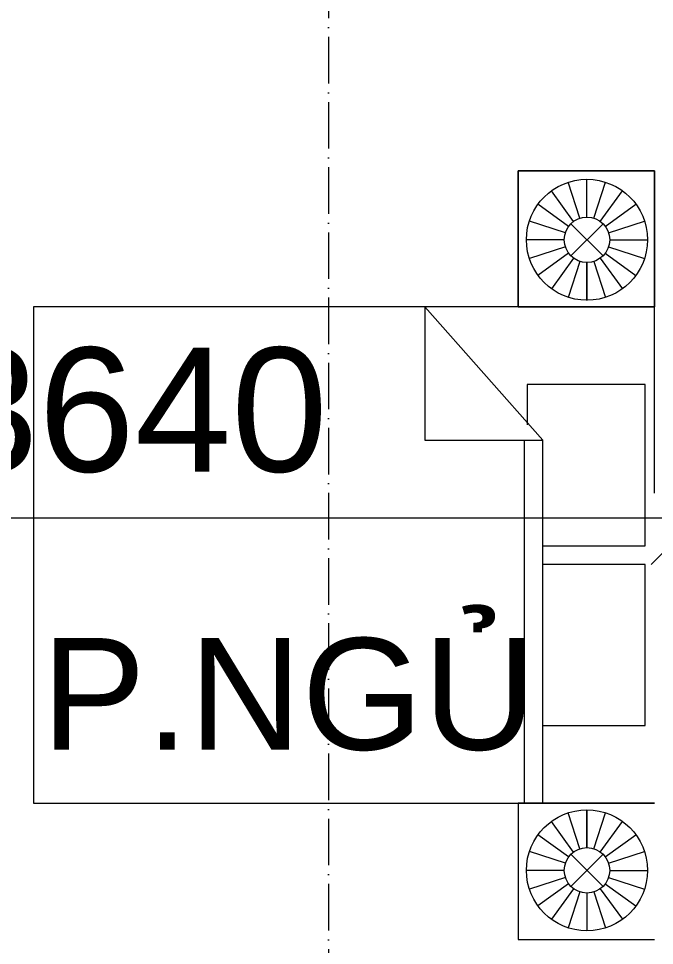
# Model space of a CAD drawing. Header units: millimetres. Extents: x -20144 to 122974, y -38328 to 48263.
# Drawn here: x 6952 to 9001, y 541 to 3530 of the extents above; entities that cross this region are included whole.
import ezdxf

# ---------------------------------------------------------------- set-up
doc = ezdxf.new("R2010")
doc.units = ezdxf.units.MM
doc.linetypes.add('Grid Line', pattern=[4.2, 3, -0.6, 0, -0.6])
for name, color, linetype, lineweight in [('CHU', 181, 'Continuous', 5), ('DIM', 1, 'Continuous', 5), ('DIM-200', 1, 'Continuous', 5), ('THIET BI', 44, 'Continuous', 5), ('TRUC', 225, 'Continuous', 5)]:
    doc.layers.add(name, color=color, linetype=linetype, lineweight=lineweight)
doc.styles.add('Arial_3', font='arial_0.ttf', dxfattribs={"height": 400})
doc.styles.add('Arial_4', font='arial_0.ttf', dxfattribs={"height": 360})
doc.dimstyles.new('Diagonal_-_2mm_Arial', dxfattribs={"dimscale": 304.8, "dimtxt": 408.10376, "dimasz": 0.984252, "dimexe": 0.656168, "dimexo": 4.593176, "dimgap": 0.098425, "dimtad": 1, "dimdec": 0, "dimzin": 0, "dimdsep": 46, "dimtxsty": 'Arial_3', "dimblk1": 'OBLIQUE', "dimblk2": 'OBLIQUE', "dimsah": 1, "dimcen": 0.09, "dimdle": 0.656168, "dimazin": 0, "dimtfac": 1, "dimtdec": 4, "dimtix": 1, "dimtmove": 0, "dimatfit": 3, "dimfxl": 0, "dimtvp": 1, "dimtolj": 1, "dimtzin": 0, "dimlwd": 9, "dimlwe": 9, "dimarcsym": 0})

# ---------------------------------------------------------------- blocks, each defined once
blk = doc.blocks.new('X-GIUONG - X-GIUONG-V41-MẶT BẰNG TẦNG 5 ĐẾN TẦNG 22')
at = {"layer": 'THIET BI'}
for p, q in [((-800, 0), (-1239, 0)), ((-1239, 0), (-1239, -439)), ((-1239, 0), (-800, 0)), ((-1239, -439), (-1239, 0)), ((-1016.6, -144.2), (-1016.6, -22.2)), ((-800, -439), (-800, 0)), ((-200, 0), (-800, 0)), ((-800, 0), (-800, -2000)), ((-200, 0), (-800, 0)), ((-800, 0), (-800, -439)), ((-800, 0), (-800, -2000)), ((800, 0), (800, -439)), ((800, -2000), (800, 0)), ((800, 0), (800, -439)), ((800, -2000), (800, 0)), ((1016.6, -144.2), (1016.6, -22.2)), ((1239, -439), (1239, 0)), ((1239, -439), (1239, 0)), ((-1059.6, -158.2), (-1131.2, -59.5)), ((-1039.2, -147.8), (-1076.9, -31.8)), ((-993.9, -147.8), (-956.3, -31.8)), ((-973.5, -158.2), (-901.9, -59.5)), ((-550, -30), (-550, -410)), ((-30, -30), (-550, -30)), ((-30, -360), (-30, -30)), ((30, -30), (30, -360)), ((550, -30), (30, -30)), ((550, -360), (550, -30)), ((973.5, -158.2), (901.9, -59.5)), ((993.9, -147.8), (956.3, -31.8)), ((1039.2, -147.8), (1076.9, -31.8)), ((1059.6, -158.2), (1131.2, -59.5)), ((-1075.8, -174.4), (-1174.4, -102.7)), ((-957.4, -174.4), (-858.7, -102.7)), ((957.4, -174.4), (858.7, -102.7)), ((1075.8, -174.4), (1174.4, -102.7)), ((-1086.1, -194.8), (-1202.1, -157.1)), ((-1068.3, -269.1), (-964.8, -165.6)), ((-1068.3, -165.6), (-964.8, -269.1)), ((-947, -194.8), (-831, -157.1)), ((947, -194.8), (831, -157.1)), ((1068.3, -269.1), (964.8, -165.6)), ((1068.3, -165.6), (964.8, -269.1)), ((1086.1, -194.8), (1202.1, -157.1)), ((-1089.7, -217.4), (-1211.7, -217.4)), ((-943.4, -217.4), (-821.4, -217.4)), ((-821.4, -217.4), (-943.4, -217.4)), ((943.4, -217.4), (821.4, -217.4)), ((821.4, -217.4), (943.4, -217.4)), ((1089.7, -217.4), (1211.7, -217.4)), ((-1086.1, -240), (-1202.1, -277.7)), ((-1075.8, -260.4), (-1174.4, -332.1)), ((-957.4, -260.4), (-858.7, -332.1)), ((-947, -240), (-831, -277.7)), ((947, -240), (831, -277.7)), ((957.4, -260.4), (858.7, -332.1)), ((1075.8, -260.4), (1174.4, -332.1)), ((1086.1, -240), (1202.1, -277.7)), ((-1059.6, -276.6), (-1131.2, -375.2)), ((-1039.2, -287), (-1076.9, -402.9)), ((-1016.6, -290.5), (-1016.6, -412.5)), ((-993.9, -287), (-956.3, -402.9)), ((-973.5, -276.6), (-901.9, -375.2)), ((973.5, -276.6), (901.9, -375.2)), ((993.9, -287), (956.3, -402.9)), ((1016.6, -290.5), (1016.6, -412.5)), ((1039.2, -287), (1076.9, -402.9)), ((1059.6, -276.6), (1131.2, -375.2)), ((-370, -360), (-800, -740)), ((-370, -740), (-370, -360)), ((800, -360), (-370, -360)), ((-550, -410), (-420, -410)), ((-1239, -439), (-800, -439)), ((-800, -439), (-1239, -439)), ((-370, -420), (800, -420)), ((800, -439), (1239, -439)), ((800, -439), (1239, -439)), ((-800, -740), (-370, -740)), ((-800, -2000), (800, -2000)), ((-800, -2000), (800, -2000))]:
    blk.add_line(p, q, dxfattribs=at)
for centre, radius in [((-1016.6, -217.4), 195.1), ((1016.6, -217.4), 195.1), ((-1016.6, -217.4), 73.2), ((1016.6, -217.4), 73.2)]:
    blk.add_circle(centre, radius, dxfattribs=at)
blk = doc.blocks.new('DIMBLOCK34-MẶT BẰNG TẦNG 5 ĐẾN TẦNG 22')
at = {"layer": 'DIM-200', "lineweight": 9, "transparency": 16777216}
for p, q in [((5500.5, 2273.1), (5500.5, 1719.6)), ((5500.5, 1919.6), (5500.5, 2273.1)), ((9140.5, 2223.8), (9140.5, 1719.6)), ((9140.5, 1919.6), (9140.5, 2223.8)), ((5500.5, 1919.6), (5650.5, 2069.6)), ((9140.5, 1919.6), (9290.5, 2069.6)), ((5300.5, 1919.6), (9340.5, 1919.6)), ((5500.5, 1919.6), (5350.5, 1769.6)), ((9140.5, 1919.6), (8990.5, 1769.6))]:
    blk.add_line(p, q, dxfattribs=at)
at = {"layer": 'DIM-200', "color": 0, "lineweight": 9, "transparency": 16777216, "insert": (6705.2, 2468.9), "char_height": 400, "width": 1476.708, "attachment_point": 1, "line_spacing_factor": 0.941778, "style": 'Arial_3'}
blk.add_mtext('3640', dxfattribs=at)
blk = doc.blocks.new('_Oblique')
at = {"color": 0, "linetype": 'ByBlock', "lineweight": -2}
blk.add_line((-0.5, -0.5), (0.5, 0.5), dxfattribs=at)
blk = doc.blocks.new('DIMBLOCK35-MẶT BẰNG TẦNG 5 ĐẾN TẦNG 22')
at = {"layer": 'DIM-200', "lineweight": 9, "transparency": 16777216}
for p, q in [((6584.6, 3799.9), (6584.6, -0.1)), ((6584.6, 3599.9), (6434.6, 3749.9)), ((7308, 3599.9), (6384.6, 3599.9)), ((6584.6, 3599.9), (6734.6, 3449.9)), ((6584.6, 3599.9), (7308, 3599.9)), ((6584.6, 199.9), (6434.6, 349.9)), ((7234.9, 199.9), (6384.6, 199.9)), ((6584.6, 199.9), (6734.6, 49.9)), ((6584.6, 199.9), (7234.9, 199.9))]:
    blk.add_line(p, q, dxfattribs=at)
at = {"layer": 'DIM-200', "color": 0, "lineweight": 9, "transparency": 16777216, "insert": (6035.4, 1284.6), "char_height": 400, "width": 1476.708, "attachment_point": 1, "rotation": 90, "line_spacing_factor": 0.941778, "style": 'Arial_3'}
blk.add_mtext('3400', dxfattribs=at)

msp = doc.modelspace()

# ---------------------------------------------------------------- linework, layer by layer
at = {"layer": 'TRUC', "linetype": 'Grid Line', "ltscale": 50}
msp.add_line((7950.5, 43599.9), (7950.5, -4500.1), dxfattribs=at)

# ---------------------------------------------------------------- block references
at = {"layer": 'THIET BI', "rotation": 269.9999999999997}
msp.add_blockref('X-GIUONG - X-GIUONG-V41-MẶT BẰNG TẦNG 5 ĐẾN TẦNG 22', (9000.5, 1799.9), dxfattribs=at)

# ---------------------------------------------------------------- texts
at = {"layer": 'CHU', "color": 7, "insert": (7026.2, 1532.3), "char_height": 360, "width": 1589.74, "attachment_point": 1, "line_spacing_factor": 0.936439, "style": 'Arial_4'}
msp.add_mtext('\\pt2540.0016,5079.9996,7620.0012,10159.9992,12700.0008,15239.9988,17780.0004,20319.9984,22860,25400.0016,27939.9996,30480.0012,33019.9992,35560.0008,38099.9988,40640.0004,43179.9984,45720,48260.0016,50799.9996,53340.0012,55879.9992,58420.0008,60959.9988,63500.0004,66039.9984,68580,71120.0016,73659.9996,76200.0012,78739.9992,81280.0008;P.NGỦ', dxfattribs=at)

# ---------------------------------------------------------------- dimensions: what is measured, and where the dimension line sits
at = {"layer": 'DIM', "lineweight": 9}
dim = msp.add_linear_dim(base=(6584.6, 199.9), p1=(8708, 3599.9), p2=(8634.9, 199.9), angle=90, dimstyle='Diagonal_-_2mm_Arial', override={"dimpost": '<>', "dimfxl": 3400.784996}, dxfattribs=at)
dim.commit()
dim.dimension.update_dxf_attribs({"geometry": 'DIMBLOCK35-MẶT BẰNG TẦNG 5 ĐẾN TẦNG 22', "text_midpoint": (6350.3, 1899.9)})
dim = msp.add_linear_dim(base=(9140.5, 1919.6), p1=(5500.5, 3673.1), p2=(9140.5, 3623.8), dimstyle='Diagonal_-_2mm_Arial', override={"dimpost": '<>', "dimfxl": 3640.334045}, dxfattribs=at)
dim.commit()
dim.dimension.update_dxf_attribs({"geometry": 'DIMBLOCK34-MẶT BẰNG TẦNG 5 ĐẾN TẦNG 22', "text_midpoint": (7320.5, 2154)})

doc.saveas('drawing.dxf')
